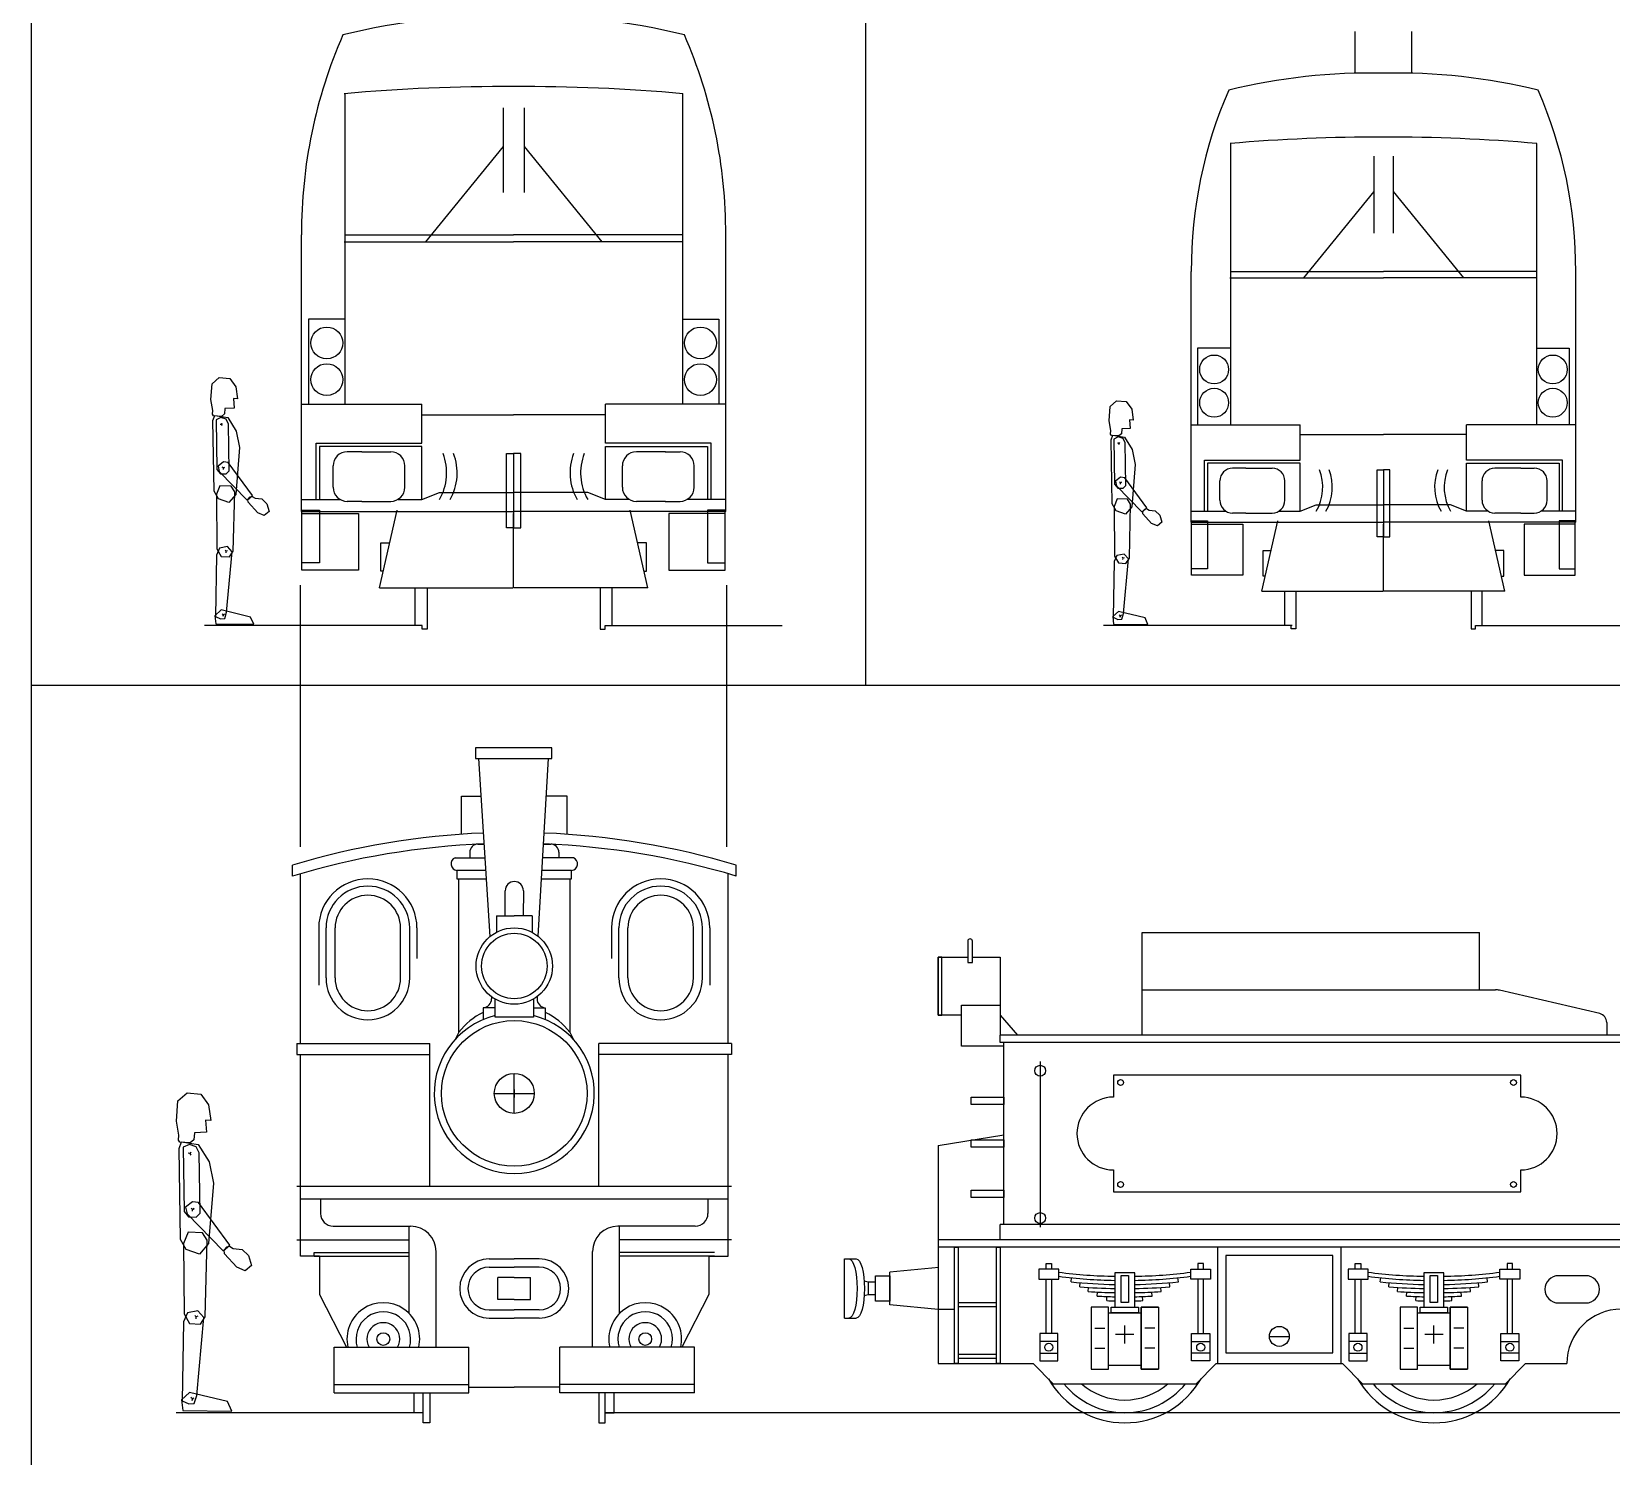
# Model space of a CAD drawing. Extents: x -9190 to 21925, y -3698 to 11555.
# Drawn here: x 20550 to 20936, y 4756.6 to 5104.6 of the extents above; entities that cross this region are included whole.
import ezdxf

# ---------------------------------------------------------------- set-up
doc = ezdxf.new("R2010")
doc.units = 0
doc.layers.get('0').update_dxf_attribs({"linetype": 'CONTINUOUS'})
doc.layers.add('1', color=7, linetype='CONTINUOUS')

msp = doc.modelspace()

# ---------------------------------------------------------------- linework, layer by layer
for p, q in [((20753.84, 4945), (20753.84, 5219.64)), ((20873.38, 5094.47), (20873.38, 5104.62)), ((20887.25, 5094.47), (20887.25, 5104.62)), ((20626.53, 5089.47), (20626.53, 5013.6)), ((20626.53, 5089.47), (20626.53, 5054.98)), ((20709.02, 5089.47), (20709.02, 5013.6)), ((20709.02, 5089.47), (20709.02, 5054.98)), ((20665.19, 5086.02), (20665.19, 5065.33)), ((20670.36, 5086.02), (20670.36, 5065.33)), ((20665.19, 5076.53), (20646.23, 5053.26)), ((20670.36, 5076.53), (20689.33, 5053.26)), ((20842.93, 5077.28), (20842.93, 5046.03)), ((20842.93, 5077.28), (20842.93, 5008.53)), ((20917.69, 5077.28), (20917.69, 5046.03)), ((20917.69, 5077.28), (20917.69, 5008.53)), ((20877.97, 5074.16), (20877.97, 5055.41)), ((20882.66, 5074.16), (20882.66, 5055.41)), ((20877.97, 5065.56), (20860.78, 5044.47)), ((20882.66, 5065.56), (20899.84, 5044.47)), ((20615.95, 4987.43), (20615.95, 5054.98)), ((20626.36, 5053.26), (20667.78, 5053.26)), ((20626.53, 5054.98), (20667.78, 5054.98)), ((20709.02, 5054.98), (20667.78, 5054.98)), ((20709.19, 5053.26), (20667.78, 5053.26)), ((20719.61, 4987.43), (20719.61, 5054.98)), ((20833.34, 4984.81), (20833.34, 5046.03)), ((20842.93, 5046.03), (20880.31, 5046.03)), ((20917.69, 5046.03), (20880.31, 5046.03)), ((20927.28, 4984.81), (20927.28, 5046.03)), ((20842.78, 5044.47), (20880.31, 5044.47)), ((20917.85, 5044.47), (20880.31, 5044.47)), ((20626.53, 5034.34), (20617.67, 5034.34)), ((20617.67, 5034.34), (20617.67, 5013.57)), ((20709.02, 5034.34), (20717.88, 5034.34)), ((20717.88, 5034.34), (20717.88, 5013.57)), ((20842.93, 5027.32), (20834.91, 5027.32)), ((20834.91, 5027.32), (20834.91, 5008.5)), ((20917.69, 5027.32), (20925.72, 5027.32)), ((20925.72, 5027.32), (20925.72, 5008.5)), ((20615.95, 5013.6), (20645.36, 5013.6)), ((20645.36, 5011.02), (20667.78, 5011.02)), ((20690.19, 5011.02), (20667.78, 5011.02)), ((20719.61, 5013.6), (20690.19, 5013.6)), ((20833.34, 5008.53), (20860, 5008.53)), ((20927.28, 5008.53), (20900.62, 5008.53)), ((20860, 5006.19), (20880.31, 5006.19)), ((20900.62, 5006.19), (20880.31, 5006.19)), ((20630.71, 5001.96), (20627.11, 5001.96)), ((20630.71, 5001.96), (20637.76, 5001.96)), ((20704.85, 5001.96), (20697.79, 5001.96)), ((20704.84, 5001.96), (20708.45, 5001.96)), ((20623.66, 4993.31), (20623.66, 4998.52)), ((20641.21, 4993.31), (20641.21, 4998.52)), ((20694.35, 4993.31), (20694.35, 4998.52)), ((20711.9, 4993.31), (20711.9, 4998.52)), ((20846.72, 4997.98), (20843.45, 4997.98)), ((20846.72, 4997.98), (20853.11, 4997.98)), ((20913.91, 4997.98), (20907.52, 4997.98)), ((20913.9, 4997.98), (20917.17, 4997.98)), ((20840.33, 4990.14), (20840.33, 4994.86)), ((20856.23, 4990.14), (20856.23, 4994.86)), ((20904.39, 4990.14), (20904.39, 4994.86)), ((20920.3, 4990.14), (20920.3, 4994.86)), ((20615.95, 4990.33), (20625.37, 4990.33)), ((20615.95, 4987.43), (20667.78, 4987.43)), ((20630.71, 4989.86), (20627.11, 4989.86)), ((20630.71, 4989.86), (20637.76, 4989.86)), ((20635.02, 4968.78), (20639.33, 4987.74)), ((20639.49, 4990.33), (20645.36, 4990.33)), ((20719.61, 4987.43), (20667.78, 4987.43)), ((20696.06, 4990.33), (20690.19, 4990.33)), ((20700.54, 4968.78), (20696.23, 4987.74)), ((20704.85, 4989.86), (20697.79, 4989.86)), ((20704.84, 4989.86), (20708.45, 4989.86)), ((20719.61, 4990.33), (20710.18, 4990.33)), ((20833.34, 4987.44), (20841.88, 4987.44)), ((20854.68, 4987.44), (20860, 4987.44)), ((20905.95, 4987.44), (20900.62, 4987.44)), ((20927.28, 4987.44), (20918.74, 4987.44)), ((20667.78, 4968.78), (20667.78, 4986.88)), ((20667.78, 4968.78), (20667.78, 4986.88)), ((20833.34, 4984.81), (20880.31, 4984.81)), ((20846.72, 4987.01), (20843.45, 4987.01)), ((20846.72, 4987.01), (20853.11, 4987.01)), ((20850.62, 4967.91), (20854.53, 4985.09)), ((20927.28, 4984.81), (20880.31, 4984.81)), ((20880.31, 4967.91), (20880.31, 4984.31)), ((20880.31, 4967.91), (20880.31, 4984.31)), ((20910, 4967.91), (20906.09, 4985.09)), ((20913.91, 4987.01), (20907.52, 4987.01)), ((20913.9, 4987.01), (20917.17, 4987.01)), ((20635.02, 4968.78), (20667.67, 4968.78)), ((20700.54, 4968.78), (20667.88, 4968.78)), ((20850.62, 4967.91), (20880.22, 4967.91)), ((20910, 4967.91), (20880.41, 4967.91)), ((20550, 4945), (21639.24, 4945)), ((20662.04, 4883.59), (20659.27, 4927.02)), ((20673.8, 4883.61), (20676.29, 4927.02)), ((20655.05, 4908.54), (20655.05, 4917.87)), ((20655.05, 4917.87), (20659.85, 4917.87)), ((20680.83, 4917.87), (20675.76, 4917.87)), ((20680.83, 4908.54), (20680.83, 4917.87)), ((20653.49, 4902.8), (20660.81, 4902.8)), ((20657.05, 4904.13), (20657.05, 4904.13)), ((20657.05, 4904.13), (20657.05, 4902.8)), ((20659.05, 4906.13), (20660.6, 4906.13)), ((20682.38, 4902.8), (20674.9, 4902.8)), ((20675.09, 4906.13), (20676.83, 4906.13)), ((20678.83, 4904.13), (20678.83, 4902.8)), ((20613.71, 4898.32), (20613.71, 4900.98)), ((20615.71, 4857.43), (20615.71, 4898.91)), ((20720.16, 4857.43), (20720.16, 4898.91)), ((20720.16, 4857.43), (20720.16, 4898.91)), ((20722.16, 4898.32), (20722.16, 4900.98)), ((20665.71, 4888.63), (20665.71, 4894.76)), ((20670.16, 4894.76), (20670.12, 4888.63)), ((20663.58, 4888.63), (20663.58, 4884.61)), ((20663.58, 4888.63), (20667.94, 4888.63)), ((20664.6, 4888.63), (20665.71, 4888.63)), ((20672.3, 4888.63), (20667.94, 4888.63)), ((20672.3, 4888.63), (20672.3, 4884.61)), ((20620.16, 4885.65), (20620.16, 4871.65)), ((20621.94, 4873.43), (20621.94, 4885.65)), ((20624.16, 4873.43), (20624.16, 4885.65)), ((20640.16, 4873.43), (20640.16, 4885.65)), ((20642.38, 4873.43), (20642.38, 4885.65)), ((20644.16, 4885.65), (20644.16, 4878.17)), ((20691.71, 4885.65), (20691.71, 4878.17)), ((20693.49, 4873.43), (20693.49, 4885.65)), ((20695.71, 4873.43), (20695.71, 4885.65)), ((20711.71, 4873.43), (20711.71, 4885.65)), ((20713.94, 4873.43), (20713.94, 4885.65)), ((20715.71, 4885.65), (20715.71, 4871.65)), ((20821.32, 4859.43), (20821.32, 4884.54)), ((20821.32, 4884.54), (20903.76, 4884.54)), ((20903.76, 4870.54), (20903.76, 4884.54)), ((20662.38, 4868.85), (20662.38, 4868.35)), ((20673.49, 4868.85), (20673.49, 4868.35)), ((20821.32, 4870.54), (20907.69, 4870.54)), ((20933.16, 4864.72), (20908.7, 4870.43)), ((20660.35, 4866.14), (20660.35, 4863.27)), ((20675.52, 4866.14), (20675.52, 4863.27)), ((20681.49, 4864.8), (20681.49, 4860.18)), ((20777.21, 4866.79), (20786.65, 4866.79)), ((20777.21, 4856.77), (20777.21, 4866.79)), ((20786.65, 4864.32), (20790.88, 4859.43)), ((20654.38, 4860.18), (20653.46, 4858.39)), ((20681.49, 4860.18), (20682.41, 4858.39)), ((20934.87, 4862.56), (20934.87, 4859.43)), ((20614.83, 4857.43), (20647.27, 4857.43)), ((20614.83, 4857.43), (20614.83, 4854.77)), ((20647.27, 4822.58), (20647.27, 4857.43)), ((20688.6, 4822.58), (20688.6, 4857.43)), ((20721.05, 4857.43), (20688.6, 4857.43)), ((20721.05, 4857.43), (20721.05, 4854.77)), ((20787.54, 4856.77), (20777.21, 4856.77)), ((20786.65, 4857.65), (20786.65, 4859.43)), ((20941.54, 4859.43), (20786.65, 4859.43)), ((20941.54, 4857.65), (20786.65, 4857.65)), ((20787.54, 4813.21), (20787.54, 4857.65)), ((20614.83, 4854.77), (20647.27, 4854.77)), ((20615.71, 4805.45), (20615.71, 4854.77)), ((20721.05, 4854.77), (20688.6, 4854.77)), ((20720.16, 4819.47), (20720.16, 4854.77)), ((20720.16, 4805.45), (20720.16, 4854.77)), ((20796.43, 4852.99), (20796.43, 4812.54)), ((20667.94, 4840.35), (20667.94, 4850.13)), ((20663.05, 4845.24), (20672.83, 4845.24)), ((20666.7, 4845.24), (20669.17, 4845.24)), ((20667.94, 4846.21), (20667.94, 4844.27)), ((20771.54, 4832.54), (20787.54, 4835.14)), ((20771.54, 4832.54), (20771.54, 4779.21)), ((20614.83, 4822.58), (20721.05, 4822.58)), ((20615.71, 4819.47), (20720.16, 4819.47)), ((20620.6, 4819.47), (20620.6, 4815.91)), ((20715.27, 4819.47), (20715.27, 4815.91)), ((20623.71, 4812.8), (20642.6, 4812.8)), ((20642.22, 4791.51), (20642.22, 4812.8)), ((20712.16, 4812.8), (20693.27, 4812.8)), ((20693.65, 4791.51), (20693.65, 4812.8)), ((20786.65, 4809.43), (20786.65, 4813.21)), ((20941.54, 4813.21), (20786.65, 4813.21)), ((20614.83, 4809.45), (20642.22, 4809.45)), ((20619.05, 4805.44), (20619.05, 4806.33)), ((20619.05, 4806.33), (20642.22, 4806.33)), ((20648.83, 4783.22), (20648.83, 4806.58)), ((20687.05, 4783.22), (20687.05, 4806.58)), ((20721.05, 4809.45), (20693.65, 4809.45)), ((20716.83, 4806.33), (20693.65, 4806.33)), ((20771.54, 4809.43), (20771.54, 4807.65)), ((20951.54, 4809.43), (20771.54, 4809.43)), ((20951.54, 4807.65), (20771.54, 4807.65)), ((20620.38, 4805.44), (20615.71, 4805.44)), ((20619.05, 4805.44), (20642.22, 4805.44)), ((20620.38, 4805.44), (20620.38, 4796.11)), ((20661.83, 4804.78), (20667.94, 4804.78)), ((20661.83, 4802.78), (20667.94, 4802.78)), ((20674.05, 4804.78), (20667.94, 4804.78)), ((20674.05, 4802.78), (20667.94, 4802.78)), ((20716.83, 4805.44), (20693.65, 4805.44)), ((20715.49, 4805.44), (20720.16, 4805.44)), ((20715.49, 4805.44), (20715.49, 4796.11)), ((20748.6, 4804.78), (20751.49, 4804.78)), ((20748.6, 4790.33), (20748.6, 4804.78)), ((20771.71, 4802.67), (20759.71, 4801.56)), ((20663.94, 4794.89), (20663.94, 4800.22)), ((20667.94, 4800.22), (20663.94, 4800.22)), ((20667.94, 4800.22), (20671.94, 4800.22)), ((20671.94, 4794.89), (20671.94, 4800.22)), ((20754.38, 4799.11), (20753.43, 4799.36)), ((20756.16, 4799.11), (20754.38, 4799.11)), ((20754.38, 4799.11), (20754.38, 4796)), ((20759.71, 4793.56), (20759.71, 4801.56)), ((20803.99, 4799.2), (20804.09, 4800.2)), ((20806.1, 4798), (20806.18, 4799)), ((20828.09, 4798), (20828.01, 4799)), ((20830.2, 4799.2), (20830.1, 4800.2)), ((20879.54, 4799.2), (20879.64, 4800.2)), ((20881.65, 4798), (20881.74, 4799)), ((20903.65, 4798), (20903.56, 4799)), ((20905.76, 4799.2), (20905.66, 4800.2)), ((20923.09, 4800.71), (20929.76, 4800.71)), ((20620.38, 4796.11), (20626.98, 4783.22)), ((20667.94, 4794.89), (20663.94, 4794.89)), ((20667.94, 4794.89), (20671.94, 4794.89)), ((20715.49, 4796.11), (20708.9, 4783.22)), ((20754.38, 4796), (20753.43, 4795.75)), ((20756.16, 4796), (20754.38, 4796)), ((20808.18, 4796.84), (20808.25, 4797.84)), ((20810.4, 4795.71), (20810.45, 4796.71)), ((20812.7, 4794.61), (20812.73, 4795.61)), ((20821.49, 4794.61), (20821.46, 4795.61)), ((20823.79, 4795.71), (20823.74, 4796.71)), ((20826.01, 4796.84), (20825.94, 4797.84)), ((20883.74, 4796.84), (20883.8, 4797.84)), ((20885.95, 4795.71), (20886, 4796.71)), ((20888.25, 4794.61), (20888.29, 4795.61)), ((20897.05, 4794.61), (20897.01, 4795.61)), ((20899.35, 4795.71), (20899.3, 4796.71)), ((20901.56, 4796.84), (20901.5, 4797.84)), ((20661.83, 4792.33), (20667.94, 4792.33)), ((20674.05, 4792.33), (20667.94, 4792.33)), ((20771.54, 4792.45), (20759.71, 4793.56)), ((20923.09, 4794.04), (20929.76, 4794.04)), ((20661.83, 4790.33), (20667.94, 4790.33)), ((20674.05, 4790.33), (20667.94, 4790.33)), ((20748.6, 4790.33), (20751.49, 4790.33)), ((20809.76, 4787.89), (20812.21, 4787.89)), ((20817.09, 4784.11), (20817.09, 4788.56)), ((20824.43, 4787.89), (20821.98, 4787.89)), ((20885.32, 4787.89), (20887.76, 4787.89)), ((20892.65, 4784.11), (20892.65, 4788.56)), ((20899.98, 4787.89), (20897.54, 4787.89)), ((20623.94, 4772.11), (20623.94, 4783.22)), ((20623.94, 4783.22), (20656.83, 4783.22)), ((20644.16, 4784.1), (20644.16, 4784.1)), ((20656.83, 4772.11), (20656.83, 4783.22)), ((20679.05, 4772.11), (20679.05, 4783.22)), ((20711.94, 4783.22), (20679.05, 4783.22)), ((20691.71, 4784.1), (20691.71, 4784.1)), ((20691.71, 4784.1), (20691.71, 4784.1)), ((20711.94, 4772.11), (20711.94, 4783.22)), ((20809.76, 4782.98), (20812.21, 4782.98)), ((20819.32, 4786.33), (20814.87, 4786.33)), ((20824.43, 4782.98), (20821.98, 4782.98)), ((20852.43, 4785.88), (20857.32, 4785.88)), ((20885.32, 4782.98), (20887.76, 4782.98)), ((20894.87, 4786.33), (20890.43, 4786.33)), ((20899.98, 4782.98), (20897.54, 4782.98)), ((20771.54, 4779.21), (20794.75, 4779.21)), ((20799.64, 4774.32), (20794.75, 4779.21)), ((20834.55, 4774.32), (20839.44, 4779.21)), ((20839.44, 4779.21), (20870.31, 4779.21)), ((20875.2, 4774.32), (20870.31, 4779.21)), ((20910.1, 4774.32), (20914.99, 4779.21)), ((20914.99, 4779.21), (20925.09, 4779.21)), ((20925.09, 4779.21), (20925.09, 4779.21)), ((20623.94, 4774.11), (20656.83, 4774.11)), ((20623.94, 4772.11), (20656.83, 4772.11)), ((20645.71, 4764.78), (20645.71, 4772.11)), ((20656.83, 4773.44), (20667.94, 4773.44)), ((20679.05, 4773.44), (20667.94, 4773.44)), ((20711.94, 4774.11), (20679.05, 4774.11)), ((20711.94, 4772.11), (20679.05, 4772.11)), ((20690.16, 4764.78), (20690.16, 4772.11)), ((20799.64, 4774.32), (20834.55, 4774.32)), ((20875.2, 4774.32), (20910.1, 4774.32)), ((20621.27, 4767.22), (20621.27, 4767.22))]:
    msp.add_line(p, q)
at = {"color": 1}
for p, q in [((20615.71, 4905.43), (20615.71, 4969.42)), ((20719.84, 4905.43), (20719.84, 4969.42))]:
    msp.add_line(p, q, dxfattribs=at)
at = {"color": 5}
for p, q in [((20644.97, 4959.51), (20592.28, 4959.51)), ((20690.12, 4959.51), (20733.43, 4959.51)), ((20857.98, 4959.51), (20811.89, 4959.51)), ((20902.83, 4959.51), (21544.08, 4959.51)), ((20645.71, 4767.22), (20585.29, 4767.22)), ((21201.42, 4767.22), (20690.16, 4767.22))]:
    msp.add_line(p, q, dxfattribs=at)
for points in [[(20550, 5325), (21925, 5325), (21925, 4460), (20550, 4460)], [(20667.78, 4983.43), (20666.05, 4983.43), (20666.05, 5001.53), (20667.78, 5001.53)], [(20667.78, 4983.43), (20669.5, 4983.43), (20669.5, 5001.53), (20667.78, 5001.53)], [(20880.31, 4981.19), (20878.75, 4981.19), (20878.75, 4997.59), (20880.31, 4997.59)], [(20880.31, 4981.19), (20881.88, 4981.19), (20881.88, 4997.59), (20880.31, 4997.59)], [(20603.89, 4991.04), (20604.6, 4990.61), (20606.27, 4990.45), (20607.48, 4989.3), (20608.02, 4987.39), (20606.86, 4986.38), (20605.27, 4987.08), (20602.93, 4989.65), (20602.86, 4990.34), (20603.4, 4990.95)], [(20616.05, 4987.74), (20620.36, 4987.74), (20620.36, 4974.81), (20616.05, 4974.81)], [(20719.5, 4987.74), (20715.19, 4987.74), (20715.19, 4974.81), (20719.5, 4974.81)], [(20822.42, 4988.09), (20823.06, 4987.7), (20824.57, 4987.55), (20825.67, 4986.51), (20826.16, 4984.78), (20825.1, 4983.86), (20823.66, 4984.49), (20821.54, 4986.82), (20821.48, 4987.45), (20821.97, 4988)], [(20616.05, 4986.88), (20629.85, 4986.88), (20629.85, 4973.09), (20616.05, 4973.09)], [(20719.5, 4986.88), (20705.71, 4986.88), (20705.71, 4973.09), (20719.5, 4973.09)], [(20833.44, 4985.09), (20837.34, 4985.09), (20837.34, 4973.37), (20833.44, 4973.37)], [(20833.44, 4984.31), (20845.94, 4984.31), (20845.94, 4971.81), (20833.44, 4971.81)], [(20927.19, 4984.31), (20914.69, 4984.31), (20914.69, 4971.81), (20927.19, 4971.81)], [(20927.19, 4985.09), (20923.28, 4985.09), (20923.28, 4973.37), (20927.19, 4973.37)], [(20658.44, 4927.02), (20677.11, 4927.02), (20677.11, 4929.69), (20658.44, 4929.69)], [(20771.54, 4864.32), (20772.43, 4864.32), (20772.43, 4878.54), (20771.54, 4878.54)], [(20787.54, 4842.54), (20779.54, 4842.54), (20779.54, 4844.32), (20787.54, 4844.32)], [(20787.54, 4832.09), (20779.54, 4832.09), (20779.54, 4833.87), (20787.54, 4833.87)], [(20787.54, 4819.84), (20779.54, 4819.84), (20779.54, 4821.62), (20787.54, 4821.62)], [(20598.38, 4807.88), (20599.28, 4807.32), (20601.44, 4807.11), (20602.99, 4805.64), (20603.7, 4803.17), (20602.2, 4801.86), (20600.15, 4802.77), (20597.13, 4806.08), (20597.05, 4806.98), (20597.74, 4807.76)], [(20775.54, 4807.65), (20771.54, 4807.65), (20771.54, 4792.54), (20775.54, 4792.54)], [(20775.54, 4807.65), (20776.43, 4807.65), (20776.43, 4779.21), (20775.54, 4779.21)], [(20785.76, 4807.65), (20786.65, 4807.65), (20786.65, 4779.21), (20785.76, 4779.21)], [(20869.98, 4807.65), (20839.76, 4807.65), (20839.76, 4779.21), (20869.98, 4779.21)], [(20796.09, 4799.88), (20800.98, 4799.88), (20800.98, 4802.32), (20796.09, 4802.32)], [(20797.87, 4803.64), (20799.21, 4803.64), (20799.21, 4802.32), (20797.87, 4802.32)], [(20838.09, 4799.88), (20833.21, 4799.88), (20833.21, 4802.32), (20838.09, 4802.32)], [(20836.32, 4803.64), (20834.98, 4803.64), (20834.98, 4802.32), (20836.32, 4802.32)], [(20867.98, 4805.65), (20841.76, 4805.65), (20841.76, 4781.88), (20867.98, 4781.88)], [(20871.65, 4799.88), (20876.54, 4799.88), (20876.54, 4802.32), (20871.65, 4802.32)], [(20873.43, 4803.64), (20874.76, 4803.64), (20874.76, 4802.32), (20873.43, 4802.32)], [(20913.65, 4799.88), (20908.76, 4799.88), (20908.76, 4802.32), (20913.65, 4802.32)], [(20911.87, 4803.64), (20910.54, 4803.64), (20910.54, 4802.32), (20911.87, 4802.32)], [(20759.71, 4794.44), (20756.16, 4794.44), (20756.16, 4800.67), (20759.71, 4800.67)], [(20797.87, 4799.88), (20799.21, 4799.88), (20799.21, 4786.55), (20797.87, 4786.55)], [(20814.65, 4792.99), (20819.54, 4792.99), (20819.54, 4801.43), (20814.65, 4801.43)], [(20816.19, 4800.71), (20818, 4800.71), (20818, 4794.16), (20816.19, 4794.16)], [(20836.32, 4799.88), (20834.98, 4799.88), (20834.98, 4786.55), (20836.32, 4786.55)], [(20873.43, 4799.88), (20874.76, 4799.88), (20874.76, 4786.55), (20873.43, 4786.55)], [(20890.21, 4792.99), (20895.09, 4792.99), (20895.09, 4801.43), (20890.21, 4801.43)], [(20891.75, 4800.71), (20893.55, 4800.71), (20893.55, 4794.16), (20891.75, 4794.16)], [(20911.87, 4799.88), (20910.54, 4799.88), (20910.54, 4786.55), (20911.87, 4786.55)], [(20776.43, 4793.21), (20785.76, 4793.21), (20785.76, 4794.1), (20776.43, 4794.1)], [(20813.09, 4792.99), (20808.87, 4792.99), (20808.87, 4777.88), (20813.09, 4777.88)], [(20813.09, 4791.65), (20821.09, 4791.65), (20821.09, 4778.77), (20813.09, 4778.77)], [(20813.76, 4792.99), (20820.43, 4792.99), (20820.43, 4791.65), (20813.76, 4791.65)], [(20821.09, 4792.99), (20825.32, 4792.99), (20825.32, 4777.88), (20821.09, 4777.88)], [(20888.65, 4792.99), (20884.43, 4792.99), (20884.43, 4777.88), (20888.65, 4777.88)], [(20888.65, 4791.65), (20896.65, 4791.65), (20896.65, 4778.77), (20888.65, 4778.77)], [(20889.32, 4792.99), (20895.98, 4792.99), (20895.98, 4791.65), (20889.32, 4791.65)], [(20896.65, 4792.99), (20900.87, 4792.99), (20900.87, 4777.88), (20896.65, 4777.88)], [(20796.32, 4779.89), (20800.76, 4779.89), (20800.76, 4786.55), (20796.32, 4786.55)], [(20837.87, 4779.89), (20833.43, 4779.89), (20833.43, 4786.55), (20837.87, 4786.55)], [(20871.87, 4779.89), (20876.32, 4779.89), (20876.32, 4786.55), (20871.87, 4786.55)], [(20913.43, 4779.89), (20908.99, 4779.89), (20908.98, 4786.55), (20913.43, 4786.55)], [(20796.32, 4781.78), (20800.76, 4781.78), (20800.76, 4784.66), (20796.32, 4784.66)], [(20837.87, 4781.78), (20833.43, 4781.78), (20833.43, 4784.66), (20837.87, 4784.66)], [(20871.87, 4781.78), (20876.32, 4781.78), (20876.32, 4784.66), (20871.87, 4784.66)], [(20913.43, 4781.78), (20908.99, 4781.78), (20908.98, 4784.66), (20913.43, 4784.66)], [(20776.43, 4780.54), (20785.76, 4780.54), (20785.76, 4781.43), (20776.43, 4781.43)]]:
    msp.add_lwpolyline(points, close=True)
for points in [[(20619.5, 4990.33), (20619.5, 5004.12), (20645.36, 5004.12), (20645.36, 5013.6)], [(20716.05, 4990.33), (20716.05, 5004.12), (20690.19, 5004.12), (20690.19, 5013.6)], [(20836.56, 4987.44), (20836.56, 4999.94), (20860, 4999.94), (20860, 5008.53)], [(20924.06, 4987.44), (20924.06, 4999.94), (20900.62, 4999.94), (20900.62, 5008.53)], [(20639.49, 4990.33), (20645.36, 4990.33), (20645.36, 5003.26), (20620.36, 5003.26), (20620.36, 4990.33), (20625.37, 4990.33)], [(20696.06, 4990.33), (20690.19, 4990.33), (20690.19, 5003.26), (20715.19, 5003.26), (20715.19, 4990.33), (20710.18, 4990.33)], [(20854.68, 4987.44), (20860, 4987.44), (20860, 4999.16), (20837.34, 4999.16), (20837.34, 4987.44), (20841.88, 4987.44)], [(20905.95, 4987.44), (20900.62, 4987.44), (20900.62, 4999.16), (20923.28, 4999.16), (20923.28, 4987.44), (20918.74, 4987.44)], [(20645.36, 4990.33), (20649.67, 4992.05), (20667.78, 4992.05)], [(20690.19, 4990.33), (20685.88, 4992.05), (20667.78, 4992.05)], [(20860, 4987.44), (20863.91, 4989), (20880.31, 4989)], [(20900.62, 4987.44), (20896.72, 4989), (20880.31, 4989)], [(20635.94, 4972.84), (20635.35, 4972.84), (20635.35, 4979.74), (20637.51, 4979.74)], [(20699.61, 4972.84), (20700.21, 4972.84), (20700.21, 4979.74), (20698.04, 4979.74)], [(20851.46, 4971.59), (20850.92, 4971.59), (20850.92, 4977.84), (20852.88, 4977.84)], [(20909.16, 4971.59), (20909.7, 4971.59), (20909.7, 4977.84), (20907.74, 4977.84)], [(20646.64, 4968.78), (20646.64, 4958.64), (20645.43, 4958.64), (20645.43, 4959.51), (20643.71, 4959.51), (20643.71, 4968.78)], [(20688.92, 4968.78), (20688.92, 4958.64), (20690.12, 4958.64), (20690.12, 4959.51), (20691.85, 4959.51), (20691.85, 4968.78)], [(20858.89, 4967.91), (20858.89, 4958.73), (20857.8, 4958.73), (20857.8, 4959.51), (20856.23, 4959.51), (20856.23, 4967.91)], [(20901.73, 4967.91), (20901.73, 4958.73), (20902.83, 4958.73), (20902.83, 4959.51), (20904.39, 4959.51), (20904.39, 4967.91)], [(20661.01, 4899.69), (20653.94, 4899.69), (20653.94, 4897.69), (20661.14, 4897.69)], [(20674.61, 4897.69), (20681.94, 4897.69), (20681.94, 4899.69), (20674.72, 4899.69)], [(20654.38, 4860.18), (20654.38, 4897.69), (20661.14, 4897.69)], [(20674.61, 4897.69), (20681.49, 4897.69), (20681.49, 4860.18)], [(20778.76, 4882.43), (20778.76, 4877.21), (20779.87, 4877.21), (20779.87, 4882.43)], [(20777.21, 4864.32), (20771.54, 4864.32), (20771.54, 4878.54), (20778.76, 4878.54)], [(20779.87, 4878.54), (20786.65, 4878.54), (20786.65, 4859.43)], [(20672.6, 4868.27), (20672.6, 4863.83), (20663.27, 4863.83), (20663.27, 4868.27)], [(20663.27, 4866.13), (20660.35, 4866.13)], [(20672.6, 4866.13), (20675.52, 4866.13)], [(20913.87, 4844.32), (20913.87, 4849.65), (20814.32, 4849.65), (20814.32, 4844.32)], [(20814.32, 4826.54), (20814.32, 4821.21), (20913.87, 4821.21), (20913.87, 4826.54)], [(20825.32, 4792.99), (20821.09, 4792.99), (20821.09, 4777.88), (20825.32, 4777.88)], [(20900.87, 4792.99), (20896.65, 4792.99), (20896.65, 4777.88), (20900.87, 4777.88)], [(20647.27, 4772.11), (20647.27, 4764.78), (20645.71, 4764.78), (20645.71, 4767.22), (20643.49, 4767.22), (20643.49, 4772.11)], [(20688.6, 4772.11), (20688.6, 4764.78), (20690.16, 4764.78), (20690.16, 4767.22), (20692.38, 4767.22), (20692.38, 4772.11)]]:
    msp.add_lwpolyline(points)
for centre, radius in [((20622.13, 5028.57), 3.89), ((20713.43, 5028.57), 3.89), ((20622.13, 5019.6), 3.89), ((20713.43, 5019.6), 3.89), ((20838.94, 5022.09), 3.53), ((20921.68, 5022.09), 3.53), ((20838.94, 5013.97), 3.53), ((20921.68, 5013.97), 3.53), ((20667.94, 4876.35), 9.33), ((20667.94, 4876.35), 8), ((20667.94, 4845.24), 17.78), ((20667.94, 4845.24), 4.89), ((20796.43, 4850.77), 1.33), ((20816.09, 4847.88), 0.711), ((20912.09, 4847.88), 0.711), ((20816.09, 4822.99), 0.711), ((20912.09, 4822.99), 0.711), ((20796.43, 4814.77), 1.33), ((20635.94, 4785.22), 1.56), ((20699.94, 4785.22), 1.56), ((20854.87, 4785.88), 2.44), ((20798.54, 4783.22), 0.978), ((20835.65, 4783.22), 0.978), ((20874.09, 4783.22), 0.978), ((20911.21, 4783.22), 0.978)]:
    msp.add_circle(centre, radius)
for centre, radius, start, end in [((20664.34, 4948.06), 160.41, 88.7711, 103.8033), ((20671.22, 4948.06), 160.41, 76.1967, 91.2289), ((20737.11, 5055.37), 121.16, 156.4201, 180.1823), ((20598.45, 5055.37), 121.16, 359.8177, 23.5799), ((20877.19, 4949.13), 145.37, 88.7711, 103.8033), ((20883.43, 4949.13), 145.37, 76.1967, 91.2289), ((20665.64, 4645.06), 446.13, 89.7255, 95.0463), ((20669.91, 4645.06), 446.13, 84.9537, 90.2745), ((20943.14, 5046.38), 109.8, 156.4201, 180.1823), ((20817.48, 5046.38), 109.8, 359.8177, 23.5799), ((20878.38, 4674.54), 404.3, 89.7255, 95.0463), ((20882.25, 4674.54), 404.3, 84.9537, 90.2745), ((20627.11, 4998.52), 3.45, 90, 180), ((20637.76, 4998.52), 3.45, 0, 90), ((20638.31, 4996.84), 13.1, 330.1936, 21.009), ((20640.89, 4996.84), 13.1, 330.1936, 21.009), ((20694.66, 4996.84), 13.1, 158.991, 209.8064), ((20697.25, 4996.84), 13.1, 158.991, 209.8064), ((20697.79, 4998.52), 3.45, 90, 180), ((20708.45, 4998.52), 3.45, 0, 90), ((20843.45, 4994.86), 3.12, 90, 180), ((20853.11, 4994.86), 3.12, 0, 90), ((20853.61, 4993.34), 11.87, 330.1936, 21.009), ((20855.95, 4993.34), 11.87, 330.1936, 21.009), ((20904.68, 4993.34), 11.87, 158.991, 209.8064), ((20907.02, 4993.34), 11.87, 158.991, 209.8064), ((20907.52, 4994.86), 3.12, 90, 180), ((20917.17, 4994.86), 3.12, 0, 90), ((20627.11, 4993.31), 3.45, 180, 270), ((20637.76, 4993.31), 3.45, 270, 0), ((20697.79, 4993.31), 3.45, 180, 270), ((20708.45, 4993.31), 3.45, 270, 0), ((20843.45, 4990.14), 3.12, 180, 270), ((20853.11, 4990.14), 3.12, 270, 0), ((20907.52, 4990.14), 3.12, 180, 270), ((20917.17, 4990.14), 3.12, 270, 0), ((20667.94, 4721.23), 187.75, 92.2917, 106.7859), ((20667.94, 4718.57), 187.75, 92.24, 106.7859), ((20667.94, 4718.57), 187.75, 73.2141, 87.8154), ((20667.94, 4721.23), 187.75, 73.2141, 87.769), ((20654.1, 4901.3), 1.62, 112.1663, 264.0939), ((20659.05, 4904.13), 2, 90, 180), ((20676.83, 4904.13), 2, 0, 90), ((20681.77, 4901.3), 1.62, 275.9061, 67.8337), ((20632.16, 4885.65), 12, 0, 180), ((20632.16, 4885.65), 10.22, 0, 180), ((20667.94, 4894.76), 2.22, 0, 180), ((20703.71, 4885.65), 12, 0, 180), ((20703.71, 4885.65), 10.22, 0, 180), ((20632.16, 4885.65), 8, 0, 180), ((20703.71, 4885.65), 8, 0, 180), ((20779.31, 4882.43), 0.556, 0, 180), ((20632.16, 4873.43), 10.22, 180, 0), ((20632.16, 4873.43), 8, 180, 0), ((20703.71, 4873.43), 10.22, 180, 0), ((20703.71, 4873.43), 8, 180, 0), ((20660.16, 4868.35), 2.22, 274.8937, 0), ((20675.71, 4868.35), 2.22, 180, 265.1063), ((20907.69, 4866.1), 4.44, 76.866, 90), ((20667.94, 4845.24), 19.56, 103.8061, 76.1939), ((20667.94, 4849.61), 17.18, 116.2057, 142.0795), ((20667.94, 4849.61), 17.18, 37.9205, 63.7943), ((20932.65, 4862.56), 2.22, 0, 76.866), ((20814.32, 4835.43), 8.89, 90, 270), ((20913.87, 4835.43), 8.89, 270, 90), ((20623.71, 4815.91), 3.11, 180, 270), ((20712.16, 4815.91), 3.11, 270, 0), ((20642.6, 4806.58), 6.22, 0, 90), ((20693.27, 4806.58), 6.22, 90, 180), ((20661.83, 4797.56), 7.22, 90, 270), ((20661.83, 4797.56), 5.22, 90, 270), ((20674.05, 4797.56), 7.22, 270, 90), ((20674.05, 4797.56), 5.22, 270, 90), ((20816.35, 4917.79), 117.24, 262.4703, 269.1709), ((20816.35, 4917.7), 118.15, 262.5283, 269.1773), ((20816.32, 4914.54), 115.99, 263.8951, 269.173), ((20817.84, 4917.79), 117.24, 270.8291, 277.5297), ((20817.84, 4917.7), 118.15, 270.8227, 277.4717), ((20817.87, 4914.54), 115.99, 270.827, 276.1049), ((20891.9, 4917.79), 117.24, 262.4703, 269.1709), ((20891.9, 4917.7), 118.15, 262.5283, 269.1773), ((20891.88, 4914.54), 115.99, 263.8951, 269.173), ((20893.4, 4917.79), 117.24, 270.8291, 277.5297), ((20893.4, 4917.7), 118.15, 270.8227, 277.4717), ((20893.42, 4914.54), 115.99, 270.827, 276.1049), ((20923.09, 4797.37), 3.33, 90, 270), ((20929.76, 4797.37), 3.33, 270, 90), ((20816.3, 4911.1), 113.55, 264.8453, 269.1674), ((20816.26, 4905.81), 109.26, 265.7581, 269.1545), ((20816.19, 4895.65), 100.1, 266.6835, 269.12), ((20815.97, 4869.26), 74.72, 267.4904, 268.9776), ((20817.89, 4911.1), 113.55, 270.8326, 275.1547), ((20817.93, 4905.81), 109.26, 270.8455, 274.2419), ((20818, 4895.65), 100.1, 270.88, 273.3165), ((20818.22, 4869.26), 74.72, 271.0224, 272.5096), ((20891.86, 4911.1), 113.55, 264.8453, 269.1674), ((20891.82, 4905.81), 109.26, 265.7581, 269.1545), ((20891.74, 4895.65), 100.1, 266.6835, 269.12), ((20891.53, 4869.26), 74.72, 267.4904, 268.9776), ((20893.44, 4911.1), 113.55, 270.8326, 275.1547), ((20893.48, 4905.81), 109.26, 270.8455, 274.2419), ((20893.56, 4895.65), 100.1, 270.88, 273.3165), ((20893.78, 4869.26), 74.72, 271.0224, 272.5096), ((20635.94, 4785.22), 8.89, 346.9971, 193.0029), ((20635.94, 4785.22), 6.67, 342.5424, 197.4576), ((20699.94, 4785.22), 8.89, 346.9971, 193.0029), ((20699.94, 4785.22), 6.67, 342.5424, 197.4576), ((20938.43, 4779.21), 13.33, 90, 180), ((20635.94, 4785.22), 4, 330, 210), ((20699.94, 4785.22), 4, 330, 210), ((20817.09, 4786.33), 21.56, 210.1505, 329.8495), ((20892.65, 4786.33), 21.56, 210.1505, 329.8495), ((20817.09, 4786.33), 19.11, 218.9429, 321.0571), ((20817.09, 4786.33), 16, 228.6566, 311.3434), ((20892.65, 4786.33), 19.11, 218.9429, 321.0571), ((20892.65, 4786.33), 16, 228.6566, 311.3434)]:
    msp.add_arc(centre, radius, start, end)
at = {"extrusion": (0, 0, -1)}
for centre in [(20749.71, 4797.56), (20751.49, 4797.56)]:
    msp.add_ellipse(centre, major_axis=(0, -7.22), ratio=0.276923, start_param=3.141593, end_param=6.283185, dxfattribs=at)
at = {"layer": '1', "color": 7}
for p, q in [((20593.81, 5014.74), (20594.11, 5018.61)), ((20594.11, 5018.61), (20595.85, 5020.11)), ((20595.85, 5020.11), (20598.43, 5019.91)), ((20598.43, 5019.91), (20599.9, 5017.85)), ((20594.26, 5012.1), (20593.81, 5014.74)), ((20600.32, 5014.89), (20599.35, 5014.96)), ((20599.35, 5014.96), (20599.5, 5012.67)), ((20599.9, 5017.85), (20600.32, 5014.89)), ((20813.55, 5013.07), (20815.12, 5014.43)), ((20815.12, 5014.43), (20817.47, 5014.25)), ((20817.47, 5014.25), (20818.8, 5012.38)), ((20594.18, 5011.13), (20594.26, 5012.1)), ((20594.48, 5010.78), (20594.18, 5011.13)), ((20594.32, 5009.61), (20594.77, 5010.87)), ((20596.42, 5010.63), (20594.48, 5010.78)), ((20594.77, 5010.87), (20597.92, 5010.34)), ((20597.12, 5011.23), (20596.42, 5010.63)), ((20597.21, 5012.52), (20597.12, 5011.23)), ((20599.5, 5012.67), (20597.21, 5012.52)), ((20813.28, 5009.56), (20813.55, 5013.07)), ((20818.8, 5012.38), (20819.18, 5009.7)), ((20594.59, 4992.35), (20594.32, 5009.61)), ((20596.27, 5010.37), (20595.1, 5009.8)), ((20595.1, 5009.8), (20595.27, 4997.62)), ((20596.4, 5008.63), (20596.04, 5008.67)), ((20597.57, 5009.92), (20596.27, 5010.37)), ((20596.4, 5008.63), (20596.58, 5008.9)), ((20596.58, 5008.9), (20596.4, 5008.63)), ((20596.58, 5008.32), (20596.4, 5008.63)), ((20598.14, 5008.76), (20597.57, 5009.92)), ((20597.92, 5010.34), (20600, 5007.03)), ((20598.31, 4997.3), (20598.14, 5008.76)), ((20600, 5007.03), (20600.83, 5002.99)), ((20813.68, 5007.17), (20813.28, 5009.56)), ((20813.62, 5006.29), (20813.68, 5007.17)), ((20816.36, 5007.55), (20816.28, 5006.38)), ((20818.44, 5007.69), (20816.36, 5007.55)), ((20819.18, 5009.7), (20818.3, 5009.76)), ((20818.3, 5009.76), (20818.44, 5007.69)), ((20600.83, 5002.99), (20599.9, 4991.57)), ((20813.89, 5005.98), (20813.62, 5006.29)), ((20813.75, 5004.91), (20814.15, 5006.05)), ((20813.99, 4989.27), (20813.75, 5004.91)), ((20815.64, 5005.84), (20813.89, 5005.98)), ((20814.15, 5006.05), (20817, 5005.58)), ((20815.51, 5005.6), (20814.45, 5005.09)), ((20814.45, 5005.09), (20814.6, 4994.05)), ((20815.62, 5004.02), (20815.3, 5004.06)), ((20816.69, 5005.2), (20815.51, 5005.6)), ((20815.62, 5004.02), (20815.79, 5004.27)), ((20815.79, 5004.27), (20815.62, 5004.02)), ((20815.79, 5003.74), (20815.62, 5004.02)), ((20816.28, 5006.38), (20815.64, 5005.84)), ((20817.2, 5004.14), (20816.69, 5005.2)), ((20817, 5005.58), (20818.89, 5002.57)), ((20817.36, 4993.76), (20817.2, 5004.14)), ((20596.88, 4999.49), (20595.57, 4998.49)), ((20598.02, 4999.36), (20596.88, 4999.49)), ((20603.95, 4991.28), (20598.02, 4999.36)), ((20819.64, 4998.91), (20818.8, 4988.56)), ((20818.89, 5002.57), (20819.64, 4998.91)), ((20595.27, 4997.62), (20596.13, 4996.6)), ((20595.57, 4998.49), (20595.84, 4997.18)), ((20595.84, 4997.18), (20602.66, 4990.18)), ((20596.13, 4996.6), (20597.58, 4996.58)), ((20596.87, 4998.04), (20596.58, 4998.26)), ((20596.86, 4997.68), (20596.87, 4998.04)), ((20596.87, 4998.04), (20597.16, 4998.18)), ((20597.16, 4998.18), (20596.87, 4998.04)), ((20597.58, 4996.58), (20598.31, 4997.3)), ((20816.06, 4995.74), (20814.87, 4994.84)), ((20817.09, 4995.62), (20816.06, 4995.74)), ((20822.47, 4988.3), (20817.09, 4995.62)), ((20595.68, 4990.47), (20594.59, 4992.35)), ((20596.02, 4993.69), (20595.16, 4991.59)), ((20595.16, 4991.59), (20595.29, 4978.23)), ((20598.79, 4993.61), (20596.02, 4993.69)), ((20599.9, 4991.57), (20598.2, 4989.58)), ((20599.62, 4992.22), (20598.79, 4993.61)), ((20599.26, 4977.66), (20599.62, 4992.22)), ((20602.66, 4990.18), (20603.95, 4991.28)), ((20814.6, 4994.05), (20815.38, 4993.12)), ((20814.87, 4994.84), (20815.12, 4993.65)), ((20815.12, 4993.65), (20821.3, 4987.3)), ((20815.38, 4993.12), (20816.69, 4993.11)), ((20816.05, 4994.43), (20815.79, 4994.63)), ((20816.05, 4994.43), (20816.31, 4994.56)), ((20816.31, 4994.56), (20816.05, 4994.43)), ((20816.05, 4994.1), (20816.05, 4994.43)), ((20816.69, 4993.11), (20817.36, 4993.76)), ((20598.2, 4989.58), (20595.68, 4990.47)), ((20814.97, 4987.56), (20813.99, 4989.27)), ((20815.28, 4990.49), (20814.5, 4988.59)), ((20814.5, 4988.59), (20814.62, 4976.48)), ((20817.26, 4986.76), (20814.97, 4987.56)), ((20817.79, 4990.41), (20815.28, 4990.49)), ((20818.8, 4988.56), (20817.26, 4986.76)), ((20818.54, 4989.15), (20817.79, 4990.41)), ((20818.22, 4975.96), (20818.54, 4989.15)), ((20821.3, 4987.3), (20822.47, 4988.3)), ((20595.15, 4976.75), (20594.93, 4961.77)), ((20595.91, 4978.42), (20595.15, 4976.75)), ((20595.29, 4978.23), (20596.3, 4976.42)), ((20597.84, 4978.81), (20595.91, 4978.42)), ((20596.3, 4976.42), (20598.35, 4976.28)), ((20597.58, 4977.67), (20597.31, 4977.92)), ((20597.54, 4977.31), (20597.58, 4977.67)), ((20597.88, 4977.78), (20597.58, 4977.67)), ((20597.66, 4962.8), (20599.02, 4977.52)), ((20599.02, 4977.52), (20597.84, 4978.81)), ((20598.35, 4976.28), (20599.26, 4977.66)), ((20815.18, 4976.65), (20814.5, 4975.14)), ((20814.62, 4976.48), (20815.54, 4974.83)), ((20816.93, 4977), (20815.18, 4976.65)), ((20816.7, 4975.97), (20816.45, 4976.19)), ((20816.66, 4975.64), (20816.7, 4975.97)), ((20816.97, 4976.07), (20816.7, 4975.97)), ((20816.76, 4962.49), (20818, 4975.83)), ((20818, 4975.83), (20816.93, 4977)), ((20817.39, 4974.71), (20818.22, 4975.96)), ((20814.5, 4975.14), (20814.29, 4961.56)), ((20815.54, 4974.83), (20817.39, 4974.71)), ((20596.3, 4963.34), (20594.8, 4961.94)), ((20594.8, 4961.94), (20595.01, 4959.91)), ((20594.93, 4961.77), (20596.18, 4961.2)), ((20596.18, 4961.2), (20597.2, 4961.24)), ((20603.49, 4961.6), (20596.3, 4963.34)), ((20596.84, 4962.15), (20596.56, 4962.38)), ((20596.82, 4961.79), (20596.84, 4962.15)), ((20596.84, 4962.15), (20596.82, 4961.79)), ((20597.13, 4962.29), (20596.84, 4962.15)), ((20597.2, 4961.24), (20597.66, 4962.8)), ((20604.29, 4959.83), (20603.49, 4961.6)), ((20815.54, 4962.98), (20814.17, 4961.72)), ((20814.17, 4961.72), (20814.36, 4959.87)), ((20814.29, 4961.56), (20815.43, 4961.04)), ((20815.43, 4961.04), (20816.36, 4961.08)), ((20822.05, 4961.4), (20815.54, 4962.98)), ((20816.02, 4961.91), (20815.77, 4962.11)), ((20816.02, 4961.91), (20816.01, 4961.58)), ((20816.01, 4961.58), (20816.02, 4961.91)), ((20816.29, 4962.03), (20816.02, 4961.91)), ((20816.36, 4961.08), (20816.76, 4962.49)), ((20822.78, 4959.8), (20822.05, 4961.4)), ((20595.01, 4959.91), (20604.29, 4959.83)), ((20814.36, 4959.87), (20822.78, 4959.8)), ((20585.76, 4843.41), (20588, 4845.34)), ((20588, 4845.34), (20591.33, 4845.08)), ((20591.33, 4845.08), (20593.23, 4842.42)), ((20585.38, 4838.42), (20585.76, 4843.41)), ((20593.23, 4842.42), (20593.77, 4838.61)), ((20585.95, 4835.02), (20585.38, 4838.42)), ((20592.52, 4838.71), (20592.72, 4835.76)), ((20593.77, 4838.61), (20592.52, 4838.71)), ((20585.86, 4833.77), (20585.95, 4835.02)), ((20586.24, 4833.32), (20585.86, 4833.77)), ((20586.04, 4831.81), (20586.61, 4833.43)), ((20588.74, 4833.13), (20586.24, 4833.32)), ((20586.61, 4833.43), (20590.67, 4832.76)), ((20589.64, 4833.9), (20588.74, 4833.13)), ((20589.77, 4835.57), (20589.64, 4833.9)), ((20592.72, 4835.76), (20589.77, 4835.57)), ((20586.38, 4809.56), (20586.04, 4831.81)), ((20588.55, 4832.79), (20587.05, 4832.06)), ((20587.05, 4832.06), (20587.26, 4816.36)), ((20588.71, 4830.55), (20588.25, 4830.6)), ((20590.22, 4832.21), (20588.55, 4832.79)), ((20588.94, 4830.89), (20588.71, 4830.55)), ((20588.71, 4830.55), (20588.94, 4830.89)), ((20588.95, 4830.14), (20588.71, 4830.55)), ((20590.96, 4830.71), (20590.22, 4832.21)), ((20590.67, 4832.76), (20593.36, 4828.48)), ((20591.18, 4815.95), (20590.96, 4830.71)), ((20593.36, 4828.48), (20594.43, 4823.27)), ((20594.43, 4823.27), (20593.23, 4808.55)), ((20589.34, 4818.77), (20587.64, 4817.48)), ((20587.64, 4817.48), (20588, 4815.79)), ((20590.8, 4818.6), (20589.34, 4818.77)), ((20598.45, 4808.19), (20590.8, 4818.6)), ((20587.26, 4816.36), (20588.37, 4815.04)), ((20588, 4815.79), (20596.78, 4806.77)), ((20588.37, 4815.04), (20590.23, 4815.02)), ((20589.32, 4816.9), (20588.95, 4817.18)), ((20589.31, 4816.43), (20589.32, 4816.9)), ((20589.69, 4817.08), (20589.32, 4816.9)), ((20589.32, 4816.9), (20589.69, 4817.08)), ((20590.23, 4815.02), (20591.18, 4815.95)), ((20588.23, 4811.3), (20587.12, 4808.59)), ((20591.79, 4811.19), (20588.23, 4811.3)), ((20592.87, 4809.4), (20591.79, 4811.19)), ((20587.79, 4807.13), (20586.38, 4809.56)), ((20587.12, 4808.59), (20587.29, 4791.36)), ((20591.04, 4805.99), (20587.79, 4807.13)), ((20593.23, 4808.55), (20591.04, 4805.99)), ((20592.4, 4790.63), (20592.87, 4809.4)), ((20596.78, 4806.77), (20598.45, 4808.19)), ((20588.08, 4791.61), (20587.11, 4789.46)), ((20587.29, 4791.36), (20588.59, 4789.03)), ((20590.58, 4792.11), (20588.08, 4791.61)), ((20590.24, 4790.64), (20589.89, 4790.96)), ((20590.19, 4790.18), (20590.24, 4790.64)), ((20590.63, 4790.79), (20590.24, 4790.64)), ((20590.34, 4771.47), (20592.1, 4790.45)), ((20592.1, 4790.45), (20590.58, 4792.11)), ((20591.23, 4788.85), (20592.4, 4790.63)), ((20587.11, 4789.46), (20586.82, 4770.15)), ((20588.59, 4789.03), (20591.23, 4788.85)), ((20588.59, 4772.17), (20586.65, 4770.37)), ((20597.85, 4769.93), (20588.59, 4772.17)), ((20589.75, 4769.47), (20590.34, 4771.47)), ((20586.65, 4770.37), (20586.92, 4767.75)), ((20586.82, 4770.15), (20588.43, 4769.42)), ((20586.92, 4767.75), (20598.89, 4767.64)), ((20588.43, 4769.42), (20589.75, 4769.47)), ((20589.28, 4770.64), (20588.92, 4770.94)), ((20589.26, 4770.18), (20589.28, 4770.64)), ((20589.28, 4770.64), (20589.26, 4770.18)), ((20589.66, 4770.81), (20589.28, 4770.64)), ((20598.89, 4767.64), (20597.85, 4769.93))]:
    msp.add_line(p, q, dxfattribs=at)

doc.saveas('drawing.dxf')
